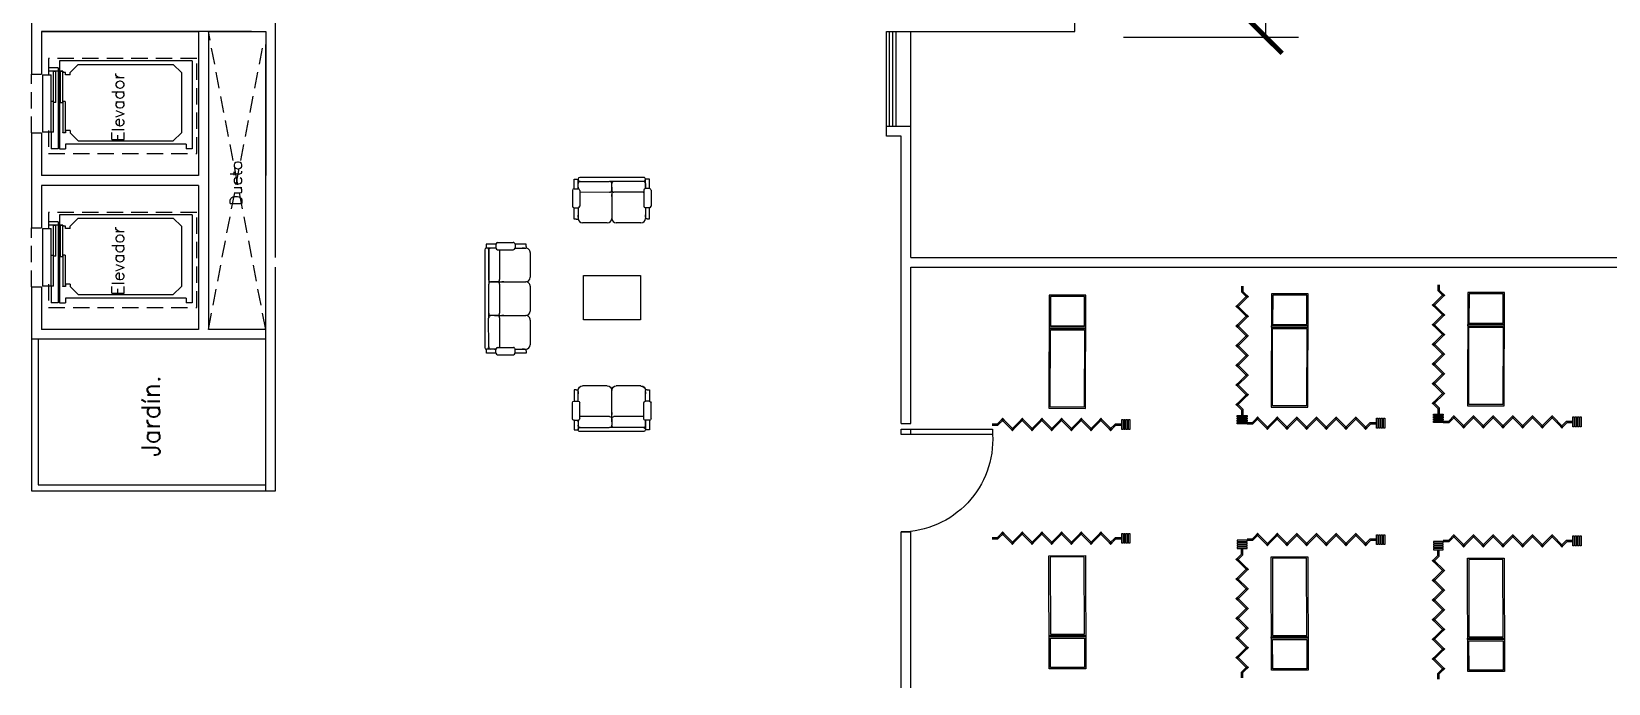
# Model space of a CAD drawing. Header units: millimetres. Extents: x -1615 to -538, y 177 to 397.
# Drawn here: x -1116.36 to -1092.29, y 227.3 to 237.26 of the extents above; entities that cross this region are included whole.
import ezdxf
from ezdxf.enums import TextEntityAlignment as Align

# ---------------------------------------------------------------- set-up
doc = ezdxf.new("R2010")
doc.units = ezdxf.units.MM
doc.linetypes.add('HIDDEN', pattern=[0.375, 0.25, -0.125])
for name, color, linetype in [('AUX', 8, 'Continuous'), ('LOCALES', 2, 'Continuous'), ('MOB', 7, 'Continuous'), ('MUEBLES', 9, 'Continuous'), ('MUROS', 1, 'Continuous'), ('PROY', 8, 'HIDDEN'), ('TEX', 2, 'Continuous'), ('VENTANAS', 4, 'Continuous')]:
    doc.layers.add(name, color=color, linetype=linetype)
doc.styles.add('ROMANS', font='ROMANS.shx')
doc.styles.get("Standard").update_dxf_attribs({"font": 'stylu.ttf'})
doc.dimstyles.new('ISO-25', dxfattribs={"dimtxt": 0.5, "dimasz": 0.5, "dimexe": 0.5, "dimexo": 0.625, "dimtad": 0, "dimtih": 1, "dimtoh": 1, "dimtxsty": 'Standard', "dimblk": 'ARCHTICK', "dimcen": 2.5, "dimadec": 0, "dimazin": 0, "dimtfac": 1, "dimtmove": 0, "dimatfit": 3, "dimfxl": 0, "dimarcsym": 0})

# ---------------------------------------------------------------- blocks, each defined once
blk = doc.blocks.new('CORT')
for p, q in [((0, 0.02), (0.09, 0.02)), ((0, 0), (0.082, 0)), ((0.082, 0), (0.168, -0.086)), ((0.09, 0.02), (0.182, -0.072)), ((0.318, 0.106), (0.14, -0.072)), ((0.332, 0.092), (0.154, -0.086)), ((0.29, 0.092), (0.468, -0.086)), ((0.304, 0.106), (0.482, -0.072)), ((0.618, 0.106), (0.44, -0.072)), ((0.632, 0.092), (0.454, -0.086)), ((0.59, 0.092), (0.768, -0.086)), ((0.604, 0.106), (0.782, -0.072)), ((0.918, 0.106), (0.74, -0.072)), ((0.932, 0.092), (0.754, -0.086)), ((0.89, 0.092), (1.068, -0.086)), ((0.904, 0.106), (1.082, -0.072)), ((1.218, 0.106), (1.04, -0.072)), ((1.232, 0.092), (1.054, -0.086)), ((1.19, 0.092), (1.368, -0.086)), ((1.204, 0.106), (1.382, -0.072)), ((1.518, 0.106), (1.34, -0.072)), ((1.532, 0.092), (1.354, -0.086)), ((1.49, 0.092), (1.668, -0.086)), ((1.504, 0.106), (1.682, -0.072)), ((1.818, 0.106), (1.64, -0.072)), ((1.832, 0.092), (1.654, -0.086)), ((1.79, 0.092), (1.882, 0)), ((1.804, 0.106), (1.89, 0.02)), ((1.882, 0), (1.979, 0)), ((1.89, 0.02), (1.979, 0.02))]:
    blk.add_line(p, q)
for points in [[(1.979, 0.085), (1.979, -0.065), (1.999, -0.065), (1.999, 0.085)], [(2.014, 0.085), (2.014, -0.065), (2.034, -0.065), (2.034, 0.085)], [(2.049, 0.085), (2.049, -0.065), (2.069, -0.065), (2.069, 0.085)], [(2.084, 0.085), (2.084, -0.065), (2.104, -0.065), (2.104, 0.085)]]:
    blk.add_lwpolyline(points, close=True)
blk = doc.blocks.new('sofa 1')
at = {"layer": 'MOB'}
for p, q in [((1337.969, 50.096), (1337.969, 50.036)), ((1338.115, 50.096), (1337.969, 50.096)), ((1338.115, 50.096), (1338.115, 50.036)), ((1338.141, 50.121), (1338.381, 50.121)), ((1338.578, 50.096), (1338.407, 50.096)), ((1338.407, 50.096), (1338.407, 50.036)), ((1338.578, 50.061), (1338.578, 50.096)), ((1337.945, 50.01), (1337.945, 48.518)), ((1338.038, 50.036), (1337.969, 50.036)), ((1338.005, 50.01), (1338.004, 48.966)), ((1338.004, 50.001), (1338.004, 49.556)), ((1338.115, 50.036), (1338.038, 50.036)), ((1338.141, 50.01), (1338.381, 50.01)), ((1338.17, 50.001), (1338.171, 49.556)), ((1338.407, 50.036), (1338.552, 50.036)), ((1338.407, 50.036), (1338.552, 50.036)), ((1338.552, 50.036), (1338.517, 50.036)), ((1338.552, 50.036), (1338.57, 50.036)), ((1338.578, 50.061), (1338.578, 50.036)), ((1338.638, 49.967), (1338.638, 49.59)), ((1338.038, 49.521), (1338.57, 49.521)), ((1338.137, 49.521), (1338.039, 49.521)), ((1338.094, 49.521), (1338.571, 49.521)), ((1338.171, 49.487), (1338.171, 49.041)), ((1338.236, 49.521), (1338.206, 49.521)), ((1338.639, 49.453), (1338.639, 49.075)), ((1338.005, 48.527), (1338.004, 48.966)), ((1338.137, 49.007), (1338.039, 49.007)), ((1338.094, 49.007), (1338.571, 49.007)), ((1338.171, 48.973), (1338.172, 48.527)), ((1338.236, 49.007), (1338.206, 49.007)), ((1338.639, 48.938), (1338.639, 48.561)), ((1337.97, 48.432), (1337.97, 48.492)), ((1337.97, 48.492), (1337.978, 48.492)), ((1338.116, 48.492), (1337.97, 48.492)), ((1338.116, 48.432), (1337.97, 48.432)), ((1338.113, 48.492), (1338.03, 48.492)), ((1338.116, 48.492), (1338.039, 48.492)), ((1338.094, 48.492), (1338.116, 48.492)), ((1338.116, 48.432), (1338.116, 48.492)), ((1338.142, 48.518), (1338.382, 48.518)), ((1338.142, 48.407), (1338.382, 48.407)), ((1338.408, 48.432), (1338.408, 48.492)), ((1338.408, 48.492), (1338.553, 48.492)), ((1338.408, 48.492), (1338.511, 48.492)), ((1338.579, 48.432), (1338.408, 48.432)), ((1338.481, 48.492), (1338.571, 48.492)), ((1338.481, 48.492), (1338.571, 48.492)), ((1338.553, 48.492), (1338.518, 48.492)), ((1338.553, 48.492), (1338.571, 48.492)), ((1338.579, 48.467), (1338.579, 48.493)), ((1338.579, 48.467), (1338.579, 48.432))]:
    blk.add_line(p, q, dxfattribs=at)
for centre, radius, start, end in [((1338.141, 50.096), 0.0257, 90.0062, 180.0062), ((1338.381, 50.096), 0.0257, 0.0062, 90.0062), ((1337.97, 50.01), 0.0257, 90.0062, 180.0062), ((1337.979, 50.01), 0.0257, 0.0062, 90.0062), ((1338.038, 50.001), 0.0343, 90.0062, 180.0062), ((1338.141, 50.036), 0.0257, 180.0062, 270.0062), ((1338.381, 50.036), 0.0257, 270.0062, 0.0062), ((1338.57, 49.967), 0.0686, 0.0062, 90.0062), ((1338.038, 49.556), 0.0343, 180.0062, 270.0062), ((1338.039, 49.487), 0.0343, 90.0062, 180.0062), ((1338.136, 49.556), 0.0343, 270.0062, 0.0062), ((1338.137, 49.487), 0.0343, 0.0062, 90.0062), ((1338.57, 49.59), 0.0686, 270.0062, 0.0062), ((1338.571, 49.453), 0.0686, 0.0062, 90.0062), ((1338.571, 49.453), 0.0686, 0.0062, 90.0062), ((1338.039, 49.041), 0.0343, 180.0062, 270.0062), ((1338.039, 48.973), 0.0343, 90.0062, 180.0062), ((1338.137, 49.041), 0.0343, 270.0062, 0.0062), ((1338.137, 48.973), 0.0343, 0.0062, 90.0062), ((1338.571, 49.075), 0.0686, 270.0062, 0.0062), ((1338.571, 48.938), 0.0686, 0.0062, 90.0062), ((1338.571, 48.938), 0.0686, 0.0062, 90.0062), ((1337.97, 48.518), 0.0257, 180.0062, 270.0062), ((1337.978, 48.518), 0.0257, 270.0062, 0.0062), ((1338.039, 48.527), 0.0343, 180.0062, 270.0062), ((1338.142, 48.492), 0.0257, 90.0062, 180.0062), ((1338.142, 48.432), 0.0257, 180.0062, 270.0062), ((1338.137, 48.527), 0.0343, 345.5287, 0.0062), ((1338.382, 48.492), 0.0257, 0.0062, 90.0062), ((1338.382, 48.432), 0.0257, 270.0062, 0.0062), ((1338.571, 48.561), 0.0686, 270.0062, 0.0062)]:
    blk.add_arc(centre, radius, start, end, dxfattribs=at)
blk = doc.blocks.new('sofa2')
at = {"layer": 'MOB'}
for p, q in [((1340.511, 50.095), (1340.511, 50.129)), ((1340.511, 50.129), (1340.682, 50.129)), ((1340.511, 50.095), (1340.511, 50.069)), ((1340.682, 50.129), (1340.682, 50.069)), ((1340.948, 50.155), (1340.708, 50.155)), ((1340.974, 50.129), (1340.974, 50.069)), ((1340.974, 50.129), (1341.12, 50.129)), ((1341.12, 50.129), (1341.12, 50.069)), ((1340.451, 49.623), (1340.451, 50)), ((1340.537, 50.069), (1340.519, 50.069)), ((1340.609, 50.069), (1340.519, 50.069)), ((1340.609, 50.069), (1340.519, 50.069)), ((1340.682, 50.069), (1340.537, 50.069)), ((1340.537, 50.069), (1340.572, 50.069)), ((1340.682, 50.069), (1340.579, 50.069)), ((1340.948, 50.043), (1340.708, 50.043)), ((1340.919, 49.589), (1340.918, 50.035)), ((1340.974, 50.069), (1341.051, 50.069)), ((1340.974, 50.069), (1341.12, 50.069)), ((1340.996, 50.069), (1340.974, 50.069)), ((1340.977, 50.069), (1341.06, 50.069)), ((1341.085, 50.035), (1341.086, 49.595)), ((1341.12, 50.069), (1341.112, 50.069)), ((1341.145, 49.066), (1341.145, 50.043)), ((1340.451, 49.109), (1340.451, 49.486)), ((1340.996, 49.555), (1340.519, 49.555)), ((1340.854, 49.555), (1340.884, 49.555)), ((1340.919, 49.074), (1340.919, 49.52)), ((1340.953, 49.555), (1341.051, 49.555)), ((1341.085, 49.066), (1341.085, 49.589)), ((1340.512, 49.014), (1340.512, 49.04)), ((1340.512, 49.014), (1340.512, 48.98)), ((1340.512, 48.98), (1340.683, 48.98)), ((1340.683, 49.04), (1340.519, 49.04)), ((1340.683, 49.04), (1340.52, 49.04)), ((1340.538, 49.04), (1340.52, 49.04)), ((1340.683, 49.04), (1340.538, 49.04)), ((1340.538, 49.04), (1340.573, 49.04)), ((1340.683, 49.04), (1340.538, 49.04)), ((1340.683, 48.98), (1340.683, 49.04)), ((1340.949, 49.066), (1340.709, 49.066)), ((1340.949, 48.954), (1340.709, 48.954)), ((1341.052, 49.04), (1340.975, 49.04)), ((1340.975, 48.98), (1340.975, 49.04)), ((1340.975, 49.04), (1341.052, 49.04)), ((1340.996, 49.04), (1340.975, 49.04)), ((1340.975, 49.04), (1341.051, 49.04)), ((1340.975, 48.98), (1341.121, 48.98)), ((1341.052, 49.04), (1341.121, 49.04)), ((1341.121, 48.98), (1341.121, 49.04))]:
    blk.add_line(p, q, dxfattribs=at)
for centre, radius, start, end in [((1340.708, 50.129), 0.0257, 90.0062, 180.0062), ((1340.948, 50.129), 0.0257, 0.0062, 90.0062), ((1340.519, 50), 0.0686, 90.0062, 180.0062), ((1340.708, 50.069), 0.0257, 180.0062, 270.0062), ((1340.953, 50.035), 0.0343, 165.5287, 180.0062), ((1340.948, 50.069), 0.0257, 270.0062, 0.0062), ((1341.051, 50.035), 0.0343, 0.0062, 90.0062), ((1341.112, 50.043), 0.0257, 90.0062, 180.0062), ((1341.12, 50.043), 0.0257, 0.0062, 90.0062), ((1340.519, 49.623), 0.0686, 180.0062, 270.0062), ((1340.519, 49.623), 0.0686, 180.0062, 270.0062), ((1340.519, 49.486), 0.0686, 90.0062, 180.0062), ((1340.953, 49.589), 0.0343, 180.0062, 270.0062), ((1340.953, 49.52), 0.0343, 90.0062, 180.0062), ((1341.051, 49.589), 0.0343, 270.0062, 0.0062), ((1341.051, 49.52), 0.0343, 0.0062, 90.0062), ((1340.519, 49.109), 0.0686, 180.0062, 270.0062), ((1340.519, 49.109), 0.0686, 180.0062, 270.0062), ((1340.52, 49.109), 0.0686, 180.0062, 270.0062), ((1340.709, 49.04), 0.0257, 90.0062, 180.0062), ((1340.709, 48.98), 0.0257, 180.0062, 270.0062), ((1340.953, 49.074), 0.0343, 180.0062, 194.4837), ((1340.949, 49.04), 0.0257, 0.0062, 90.0062), ((1340.949, 48.98), 0.0257, 270.0062, 0.0062), ((1341.051, 49.074), 0.0343, 270.0062, 0.0062), ((1341.052, 49.074), 0.0343, 270.0062, 0.0062), ((1341.111, 49.066), 0.0257, 180.0062, 270.0062), ((1341.12, 49.066), 0.0257, 270.0062, 0.0062)]:
    blk.add_arc(centre, radius, start, end, dxfattribs=at)
blk = doc.blocks.new('_ArchTick')
at = {"color": 0, "linetype": 'ByBlock', "const_width": 0.15}
blk.add_lwpolyline([(-0.5, -0.5), (0.5, 0.5)], dxfattribs=at)
blk = doc.blocks.new('*D275')
at = {"color": 0, "lineweight": -2}
for p, q in [((-1098.776, 249.414), (-1097.017, 249.414)), ((-1097.517, 249.414), (-1097.517, 244.217)), ((-1097.517, 237.18), (-1097.517, 242.377)), ((-1099.689, 237.18), (-1097.017, 237.18))]:
    blk.add_line(p, q, dxfattribs=at)
at = {"layer": 'Defpoints', "color": 0}
for p in [(-1099.401, 249.414), (-1100.314, 237.18), (-1097.517, 237.18)]:
    blk.add_point(p, dxfattribs=at)
at = {"color": 0, "lineweight": -2, "xscale": 0.5, "yscale": 0.5, "zscale": 0.5}
for p, rotation in [((-1097.517, 249.414), 90), ((-1097.517, 237.18), 270)]:
    blk.add_blockref('_ArchTick', p, dxfattribs=dict(at, rotation=rotation))
at = {"color": 0, "insert": (-1097.517, 243.297), "char_height": 0.5, "attachment_point": 5}
blk.add_mtext('12,23', dxfattribs=at)

msp = doc.modelspace()

# ---------------------------------------------------------------- linework, layer by layer
for p, q in [((-1103.085, 231.274), (-1102.935, 231.274)), ((-1103.085, 229.619), (-1102.935, 229.619))]:
    msp.add_line(p, q)
at = {"layer": 'AUX'}
for p, q in [((-1115.952, 236.709), (-1116.102, 236.709)), ((-1115.952, 236.656), (-1116.102, 236.656)), ((-1116.023, 236.182), (-1116.023, 236.656)), ((-1116.023, 236.656), (-1115.988, 236.656)), ((-1115.988, 236.182), (-1115.988, 236.656)), ((-1115.952, 236.709), (-1115.952, 236.656)), ((-1115.952, 236.656), (-1115.952, 235.471)), ((-1113.908, 236.815), (-1115.935, 236.815)), ((-1115.935, 236.815), (-1115.935, 235.471)), ((-1115.884, 236.656), (-1115.935, 236.656)), ((-1115.923, 236.653), (-1115.923, 236.178)), ((-1115.887, 236.653), (-1115.923, 236.653)), ((-1115.887, 236.653), (-1115.887, 236.178)), ((-1115.884, 236.656), (-1115.884, 236.638)), ((-1115.771, 236.638), (-1115.647, 236.762)), ((-1115.647, 236.762), (-1114.196, 236.762)), ((-1114.072, 236.638), (-1114.196, 236.762)), ((-1113.908, 236.815), (-1113.908, 235.471)), ((-1116.191, 236.603), (-1116.191, 235.725)), ((-1116.191, 236.603), (-1116.062, 236.603)), ((-1116.062, 236.199), (-1116.062, 236.603)), ((-1115.841, 236.638), (-1115.884, 236.638)), ((-1115.884, 236.638), (-1115.884, 236.638)), ((-1115.841, 236.603), (-1115.841, 236.638)), ((-1115.771, 236.603), (-1115.841, 236.603)), ((-1115.771, 236.603), (-1115.771, 236.638)), ((-1114.072, 236.638), (-1114.072, 235.718)), ((-1116.062, 236.199), (-1116.027, 236.199)), ((-1116.062, 235.725), (-1116.062, 236.199)), ((-1116.027, 235.725), (-1116.027, 236.199)), ((-1115.988, 236.182), (-1116.023, 236.182)), ((-1115.923, 236.178), (-1115.887, 236.178)), ((-1115.848, 236.196), (-1115.884, 236.196)), ((-1115.884, 236.196), (-1115.884, 235.722)), ((-1115.848, 236.196), (-1115.848, 235.722)), ((-1116.027, 235.725), (-1116.191, 235.725)), ((-1116.062, 235.725), (-1116.062, 235.471)), ((-1116.027, 235.725), (-1116.062, 235.725)), ((-1115.884, 235.722), (-1115.848, 235.722)), ((-1115.884, 235.718), (-1115.884, 235.722)), ((-1115.841, 235.718), (-1115.884, 235.718)), ((-1115.884, 235.718), (-1115.884, 235.718)), ((-1115.771, 235.754), (-1115.841, 235.754)), ((-1115.841, 235.754), (-1115.841, 235.718)), ((-1115.771, 235.754), (-1115.771, 235.718)), ((-1115.771, 235.718), (-1115.647, 235.595)), ((-1114.072, 235.718), (-1114.196, 235.595)), ((-1115.952, 235.471), (-1116.062, 235.471)), ((-1115.935, 235.471), (-1115.841, 235.471)), ((-1114.001, 235.541), (-1115.841, 235.541)), ((-1115.841, 235.541), (-1115.841, 235.471)), ((-1115.647, 235.595), (-1114.196, 235.595)), ((-1114.001, 235.541), (-1114.001, 235.471)), ((-1113.908, 235.471), (-1114.001, 235.471)), ((-1116.191, 234.253), (-1116.191, 233.375)), ((-1116.191, 234.253), (-1116.062, 234.253)), ((-1115.952, 234.359), (-1116.102, 234.359)), ((-1115.952, 234.306), (-1116.102, 234.306)), ((-1116.062, 233.849), (-1116.062, 234.253)), ((-1116.023, 233.832), (-1116.023, 234.306)), ((-1116.023, 234.306), (-1115.988, 234.306)), ((-1115.988, 233.832), (-1115.988, 234.306)), ((-1115.952, 234.359), (-1115.952, 234.306)), ((-1115.952, 234.306), (-1115.952, 233.121)), ((-1113.908, 234.465), (-1115.935, 234.465)), ((-1115.935, 234.465), (-1115.935, 233.121)), ((-1115.884, 234.306), (-1115.935, 234.306)), ((-1115.923, 234.303), (-1115.923, 233.828)), ((-1115.887, 234.303), (-1115.923, 234.303)), ((-1115.887, 234.303), (-1115.887, 233.828)), ((-1115.884, 234.306), (-1115.884, 234.288)), ((-1115.841, 234.288), (-1115.884, 234.288)), ((-1115.884, 234.288), (-1115.884, 234.288)), ((-1115.841, 234.253), (-1115.841, 234.288)), ((-1115.771, 234.253), (-1115.841, 234.253)), ((-1115.771, 234.288), (-1115.647, 234.412)), ((-1115.771, 234.253), (-1115.771, 234.288)), ((-1115.647, 234.412), (-1114.196, 234.412)), ((-1114.072, 234.288), (-1114.196, 234.412)), ((-1114.072, 234.288), (-1114.072, 233.368)), ((-1113.908, 234.465), (-1113.908, 233.121)), ((-1116.062, 233.849), (-1116.027, 233.849)), ((-1116.062, 233.375), (-1116.062, 233.849)), ((-1116.027, 233.375), (-1116.027, 233.849)), ((-1115.988, 233.832), (-1116.023, 233.832)), ((-1115.923, 233.828), (-1115.887, 233.828)), ((-1115.848, 233.846), (-1115.884, 233.846)), ((-1115.884, 233.846), (-1115.884, 233.372)), ((-1115.848, 233.846), (-1115.848, 233.372)), ((-1116.027, 233.375), (-1116.191, 233.375)), ((-1116.062, 233.375), (-1116.062, 233.121)), ((-1116.027, 233.375), (-1116.062, 233.375)), ((-1115.884, 233.372), (-1115.848, 233.372)), ((-1115.884, 233.368), (-1115.884, 233.372)), ((-1115.841, 233.368), (-1115.884, 233.368)), ((-1115.884, 233.368), (-1115.884, 233.368)), ((-1115.771, 233.404), (-1115.841, 233.404)), ((-1115.841, 233.404), (-1115.841, 233.368)), ((-1115.771, 233.404), (-1115.771, 233.368)), ((-1115.771, 233.368), (-1115.647, 233.245)), ((-1114.072, 233.368), (-1114.196, 233.245)), ((-1115.952, 233.121), (-1116.062, 233.121)), ((-1115.935, 233.121), (-1115.841, 233.121)), ((-1114.001, 233.191), (-1115.841, 233.191)), ((-1115.841, 233.191), (-1115.841, 233.121)), ((-1115.647, 233.245), (-1114.196, 233.245)), ((-1114.001, 233.191), (-1114.001, 233.121)), ((-1113.908, 233.121), (-1114.001, 233.121))]:
    msp.add_line(p, q, dxfattribs=at)
at = {"layer": 'MOB'}
for points in [[(-1107.936, 233.538), (-1107.062, 233.538), (-1107.062, 232.858), (-1107.936, 232.858)], [(-1100.268, 231.507), (-1100.265, 233.237), (-1100.825, 233.238), (-1100.828, 231.508)], [(-1100.806, 232.768), (-1100.286, 232.768), (-1100.285, 233.218), (-1100.805, 233.218)], [(-1096.875, 231.527), (-1096.872, 233.257), (-1097.432, 233.258), (-1097.435, 231.528)], [(-1097.413, 232.788), (-1096.893, 232.787), (-1096.892, 233.237), (-1097.412, 233.238)], [(-1093.878, 231.547), (-1093.875, 233.277), (-1094.435, 233.278), (-1094.438, 231.548)], [(-1094.416, 232.808), (-1093.896, 232.807), (-1093.895, 233.257), (-1094.415, 233.258)], [(-1100.808, 231.528), (-1100.806, 232.708), (-1100.286, 232.708), (-1100.288, 231.528)], [(-1097.415, 231.548), (-1097.413, 232.728), (-1096.893, 232.727), (-1096.895, 231.547)], [(-1094.418, 231.568), (-1094.416, 232.748), (-1093.896, 232.747), (-1093.898, 231.567)], [(-1100.268, 229.258), (-1100.265, 227.528), (-1100.825, 227.527), (-1100.828, 229.257)], [(-1100.808, 229.237), (-1100.806, 228.057), (-1100.286, 228.058), (-1100.288, 229.238)], [(-1096.875, 229.238), (-1096.872, 227.508), (-1097.432, 227.507), (-1097.435, 229.237)], [(-1097.415, 229.217), (-1097.413, 228.037), (-1096.893, 228.038), (-1096.895, 229.218)], [(-1093.878, 229.218), (-1093.875, 227.488), (-1094.435, 227.487), (-1094.438, 229.217)], [(-1094.418, 229.197), (-1094.416, 228.017), (-1093.896, 228.018), (-1093.898, 229.198)], [(-1100.806, 227.997), (-1100.286, 227.998), (-1100.285, 227.548), (-1100.805, 227.547)], [(-1097.413, 227.977), (-1096.893, 227.978), (-1096.892, 227.528), (-1097.412, 227.527)], [(-1094.416, 227.957), (-1093.896, 227.958), (-1093.895, 227.508), (-1094.415, 227.507)]]:
    msp.add_lwpolyline(points, close=True, dxfattribs=at)
for points in [[(-1100.826, 232.748), (-1100.826, 232.728), (-1100.266, 232.727), (-1100.266, 232.747), (-1100.826, 232.748)], [(-1097.433, 232.768), (-1097.433, 232.748), (-1096.873, 232.747), (-1096.873, 232.767), (-1097.433, 232.768)], [(-1094.436, 232.788), (-1094.436, 232.768), (-1093.876, 232.767), (-1093.876, 232.787), (-1094.436, 232.788)], [(-1100.826, 228.017), (-1100.826, 228.037), (-1100.266, 228.038), (-1100.266, 228.018), (-1100.826, 228.017)], [(-1097.433, 227.997), (-1097.433, 228.017), (-1096.873, 228.018), (-1096.873, 227.998), (-1097.433, 227.997)], [(-1094.436, 227.977), (-1094.436, 227.997), (-1093.876, 227.998), (-1093.876, 227.978), (-1094.436, 227.977)]]:
    msp.add_lwpolyline(points, dxfattribs=at)
at = {"layer": 'MUEBLES'}
msp.add_lwpolyline([(-1103.085, 231.187), (-1101.688, 231.187), (-1101.688, 231.108, -0.427943), (-1103.085, 229.619)], format="xyb", dxfattribs=at)
msp.add_lwpolyline([(-1101.688, 231.108), (-1103.085, 231.108)], dxfattribs=at)
at = {"layer": 'MUROS'}
for p, q in [((-1100.435, 237.264), (-1100.435, 241.064)), ((-1116.36, 237.414), (-1116.36, 236.614)), ((-1112.635, 233.814), (-1112.635, 237.414)), ((-1116.21, 237.264), (-1113.81, 237.264)), ((-1113, 237.264), (-1116.21, 237.264)), ((-1116.21, 237.264), (-1116.21, 236.614)), ((-1113.81, 237.264), (-1113.81, 235.064)), ((-1113.66, 237.264), (-1113.66, 232.714)), ((-1113.66, 237.264), (-1112.785, 237.264)), ((-1112.785, 237.264), (-1112.785, 235.064)), ((-1103.31, 237.264), (-1100.435, 237.264)), ((-1112.785, 230.25), (-1112.785, 237.064)), ((-1116.36, 236.614), (-1116.21, 236.614)), ((-1116.36, 235.714), (-1116.36, 234.264)), ((-1116.36, 235.714), (-1116.21, 235.714)), ((-1116.21, 235.714), (-1116.21, 235.064)), ((-1103.31, 235.664), (-1103.31, 235.814)), ((-1102.935, 235.814), (-1103.31, 235.814)), ((-1102.935, 233.814), (-1102.935, 235.814)), ((-1103.085, 235.664), (-1103.31, 235.664)), ((-1103.085, 233.664), (-1103.085, 235.664)), ((-1113.81, 235.064), (-1116.21, 235.064)), ((-1116.21, 234.914), (-1116.21, 234.264)), ((-1113.81, 234.914), (-1116.21, 234.914)), ((-1113.81, 234.914), (-1113.81, 232.714)), ((-1116.36, 234.264), (-1116.21, 234.264)), ((-1102.935, 233.814), (-1089.31, 233.814)), ((-1112.635, 230.25), (-1112.635, 233.664)), ((-1103.085, 231.274), (-1103.085, 233.664)), ((-1102.935, 233.664), (-1101.637, 233.664)), ((-1102.935, 233.664), (-1089.46, 233.664)), ((-1102.935, 231.274), (-1102.935, 233.664)), ((-1116.36, 233.364), (-1116.21, 233.364)), ((-1116.36, 233.364), (-1116.36, 232.564)), ((-1116.21, 233.364), (-1116.21, 232.714)), ((-1112.785, 232.564), (-1116.36, 232.564)), ((-1113.81, 232.714), (-1116.21, 232.714)), ((-1112.785, 232.714), (-1113.66, 232.714)), ((-1102.935, 231.274), (-1102.935, 231.375)), ((-1103.085, 231.108), (-1103.085, 231.187)), ((-1102.935, 231.108), (-1102.935, 231.187)), ((-1112.785, 230.25), (-1112.635, 230.25)), ((-1103.085, 227.239), (-1103.085, 229.619)), ((-1102.935, 227.239), (-1102.935, 229.619)), ((-1102.935, 229.528), (-1102.935, 229.619))]:
    msp.add_line(p, q, dxfattribs=at)
at = {"layer": 'PROY'}
for p, q in [((-1112.785, 232.714), (-1113.66, 237.264)), ((-1113.66, 232.714), (-1112.824, 237.064)), ((-1116.36, 235.714), (-1116.36, 236.614)), ((-1116.36, 233.364), (-1116.36, 234.264))]:
    msp.add_line(p, q, dxfattribs=at)
for points in [[(-1116.102, 235.754), (-1116.102, 235.4), (-1113.837, 235.4), (-1113.837, 236.851), (-1116.102, 236.851), (-1116.102, 236.603)], [(-1116.102, 233.404), (-1116.102, 233.05), (-1113.837, 233.05), (-1113.837, 234.501), (-1116.102, 234.501), (-1116.102, 234.253)]]:
    msp.add_lwpolyline(points, dxfattribs=at)
at = {"layer": 'VENTANAS'}
for p, q in [((-1103.31, 235.814), (-1103.31, 237.264)), ((-1103.26, 235.814), (-1103.26, 237.264)), ((-1103.21, 235.814), (-1103.21, 237.264)), ((-1103.16, 235.814), (-1103.16, 237.264)), ((-1102.935, 235.814), (-1102.935, 237.264)), ((-1116.36, 232.563), (-1116.36, 230.25)), ((-1116.26, 232.563), (-1116.26, 230.34)), ((-1116.36, 230.25), (-1112.785, 230.25)), ((-1116.26, 230.34), (-1112.785, 230.34))]:
    msp.add_line(p, q, dxfattribs=at)

# ---------------------------------------------------------------- block references
at = {"layer": 'MOB'}
for name, p, rotation in [('sofa2', (-1057.948, -1106.111), 90), ('CORT', (-1097.869, 227.389), 90.00490238878811), ('CORT', (-1094.872, 227.369), 90.00490238878811)]:
    msp.add_blockref(name, p, dxfattribs=dict(at, rotation=rotation))
msp.add_blockref('sofa 1', (-2447.386, 183.919), dxfattribs=at)
at = {"layer": 'MOB', "xscale": -1}
for name, p, rotation in [('CORT', (-1097.869, 233.376), 89.99509761121188), ('CORT', (-1094.872, 233.396), 89.99509761121188), ('sofa2', (-1057.948, 1572.3), 90), ('CORT', (-1101.696, 231.272), 179.9950976112119), ('CORT', (-1097.804, 231.292), 179.9950976112119), ('CORT', (-1094.807, 231.312), 179.9950976112119), ('CORT', (-1101.696, 229.533), 179.9950976112119), ('CORT', (-1097.804, 229.513), 179.9950976112119), ('CORT', (-1094.807, 229.493), 179.9950976112119)]:
    msp.add_blockref(name, p, dxfattribs=dict(at, rotation=rotation))

# ---------------------------------------------------------------- texts
at = {"layer": 'LOCALES', "style": 'ROMANS'}
msp.add_text('Jardín.', height=0.2797, rotation=90, dxfattribs=at).set_placement((-1114.402, 231.39), align=Align.CENTER)
at = {"layer": 'TEX', "style": 'ROMANS'}
for s, height, p in [('Elevador', 0.1864, (-1114.947, 235.585)), ('Ducto', 0.18, (-1113.148, 234.605)), ('Elevador', 0.1864, (-1114.947, 233.235))]:
    msp.add_text(s, height=height, rotation=90, dxfattribs=at).set_placement(p)

# ---------------------------------------------------------------- dimensions: what is measured, and where the dimension line sits
dim = msp.add_linear_dim(base=(-1097.517, 237.18), p1=(-1099.401, 249.414), p2=(-1100.314, 237.18), angle=90, dimstyle='ISO-25', override={"dimtmove": 1})
dim.commit()
dim.dimension.update_dxf_attribs({"geometry": '*D275', "text_midpoint": (-1097.517, 243.297)})

doc.saveas('drawing.dxf')
